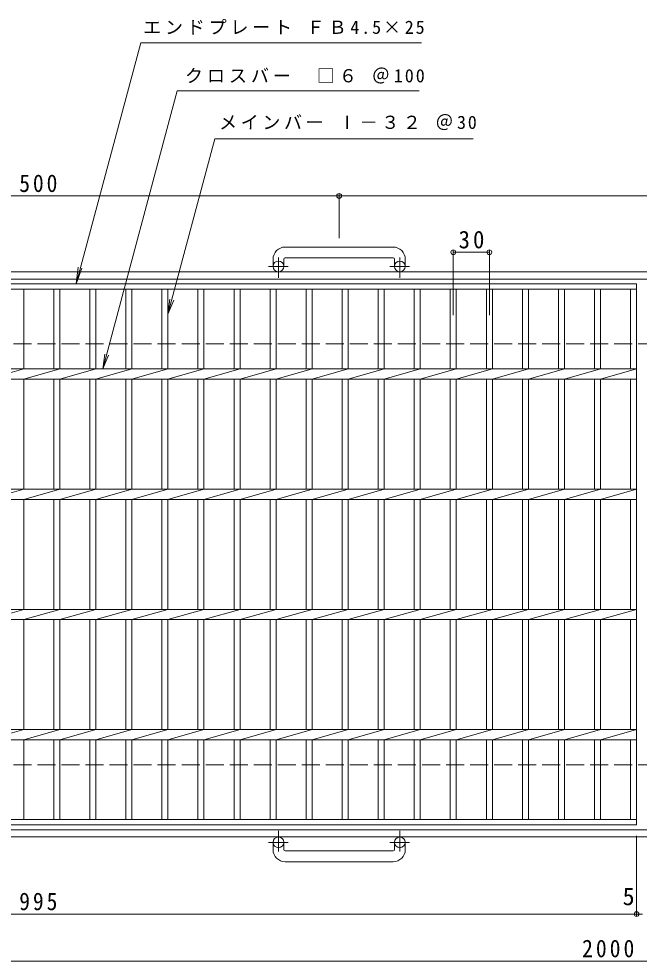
# Model space of a CAD drawing. Units: millimetres, scale not verified. Extents: x -865 to 865, y -687 to 618.
# Drawn here: x -344 to 173, y -165 to 618 of the extents above; entities that cross this region are included whole.
import ezdxf
from ezdxf.enums import TextEntityAlignment as Align

# ---------------------------------------------------------------- set-up
doc = ezdxf.new("R2010")
doc.units = ezdxf.units.MM
doc.header["$LTSCALE"] = 5
doc.header["$PDMODE"] = 32
doc.header["$PDSIZE"] = 4
doc.linetypes.add('CHAIN1', pattern=[8, 5, -1, 1, -1])
doc.linetypes.add('DASHED3', pattern=[4, 3, -1])
for name, color, linetype, lineweight in [('A-1_ピット', 2, 'Continuous', 9), ('A-2_蓋', 3, 'Continuous', 9), ('A-4_寸法', 7, 'Continuous', 9)]:
    doc.layers.add(name, color=color, linetype=linetype, lineweight=lineweight)
doc.styles.add('ＭＳ ゴシック', font='')
doc.styles.get('ＭＳ ゴシック').set_extended_font_data('MS Gothic')

msp = doc.modelspace()

# ---------------------------------------------------------------- linework, layer by layer
at = {"layer": 'A-1_ピット'}
for p, q in [((-32.044, 428.454), (-122.044, 428.454)), ((-132.044, 418.454), (-132.044, 412.354)), ((-123.044, 418.454), (-123.044, 412.354)), ((-122.044, 419.454), (-32.044, 419.454)), ((-31.044, 418.454), (-31.044, 412.354)), ((-22.044, 418.454), (-22.044, 412.354)), ((326.901, 407.854), (-827.044, 407.854)), ((326.901, 401.854), (-827.044, 401.854)), ((326.901, -56.146), (-827.044, -56.146)), ((326.901, -62.146), (-827.044, -62.146)), ((-132.044, -72.746), (-132.044, -66.646)), ((-123.044, -72.746), (-123.044, -66.646)), ((-31.044, -72.746), (-31.044, -66.646)), ((-22.044, -72.746), (-22.044, -66.646)), ((-122.044, -73.746), (-32.044, -73.746)), ((-32.044, -82.746), (-122.044, -82.746))]:
    msp.add_line(p, q, dxfattribs=at)
at = {"layer": 'A-1_ピット', "linetype": 'CHAIN1'}
for p, q in [((-127.544, 402.746), (-127.544, 419.845)), ((-26.544, 402.746), (-26.544, 419.845)), ((-119.381, 412.354), (-135.788, 412.354)), ((-18.381, 412.354), (-34.788, 412.354)), ((-127.544, -57.04), (-127.544, -74.136)), ((-26.544, -57.04), (-26.544, -74.136)), ((-119.381, -66.646), (-135.788, -66.646)), ((-18.381, -66.646), (-34.788, -66.646))]:
    msp.add_line(p, q, dxfattribs=at)
at = {"layer": 'A-1_ピット', "linetype": 'DASHED3'}
for p, q in [((326.901, 347.854), (-827.044, 347.854)), ((326.901, -2.146), (-827.044, -2.146))]:
    msp.add_line(p, q, dxfattribs=at)
at = {"layer": 'A-1_ピット'}
for centre in [(-127.544, 412.354), (-26.544, 412.354), (-127.544, -66.646), (-26.544, -66.646)]:
    msp.add_circle(centre, 4.5, dxfattribs=at)
for centre, radius, start, end in [((-122.044, 418.454), 10, 90, 180), ((-32.044, 418.454), 10, 0, 90), ((-122.044, 418.454), 1, 90, 180), ((-32.044, 418.454), 1, 0, 90), ((-122.044, -72.746), 10, 180, 270), ((-122.044, -72.746), 1, 180, 270), ((-32.044, -72.746), 10, 270, 0), ((-32.044, -72.746), 1, 270, 0)]:
    msp.add_arc(centre, radius, start, end, dxfattribs=at)
at = {"layer": 'A-2_蓋'}
for p, q in [((-824.544, 397.854), (170.456, 397.854)), ((-824.544, 393.354), (170.456, 393.354)), ((-339.544, 393.354), (-339.544, 327.094)), ((-314.544, 393.354), (-314.544, 327.094)), ((-309.544, 393.354), (-309.544, 327.094)), ((-284.544, 393.354), (-284.544, 327.094)), ((-279.544, 393.354), (-279.544, 327.094)), ((-254.544, 393.354), (-254.544, 327.094)), ((-249.544, 393.354), (-249.544, 327.094)), ((-224.544, 393.354), (-224.544, 327.094)), ((-219.544, 393.354), (-219.544, 327.094)), ((-194.544, 393.354), (-194.544, 327.094)), ((-189.544, 393.354), (-189.544, 327.094)), ((-164.544, 393.354), (-164.544, 327.094)), ((-159.544, 393.354), (-159.544, 327.094)), ((-134.544, 393.354), (-134.544, 327.094)), ((-129.544, 393.354), (-129.544, 327.094)), ((-104.544, 393.354), (-104.544, 327.094)), ((-99.544, 393.354), (-99.544, 327.094)), ((-74.544, 393.354), (-74.544, 327.094)), ((-69.544, 393.354), (-69.544, 327.094)), ((-44.544, 393.354), (-44.544, 327.094)), ((-39.544, 393.354), (-39.544, 327.094)), ((-14.544, 393.354), (-14.544, 327.094)), ((-9.544, 393.354), (-9.544, 327.094)), ((15.456, 393.354), (15.456, 327.094)), ((20.456, 393.354), (20.456, 327.094)), ((45.456, 393.354), (45.456, 327.094)), ((50.456, 393.354), (50.456, 327.094)), ((75.457, 393.354), (75.457, 327.094)), ((80.456, 393.354), (80.456, 327.094)), ((105.456, 393.354), (105.456, 327.094)), ((110.456, 393.354), (110.456, 327.094)), ((135.456, 393.354), (135.456, 327.094)), ((140.456, 393.354), (140.456, 327.094)), ((165.456, 393.354), (165.456, 327.094)), ((170.456, 397.854), (170.456, -52.146)), ((-824.544, 327.094), (170.456, 327.094)), ((-339.544, 327.094), (-369.544, 318.615)), ((-309.544, 327.094), (-339.544, 318.615)), ((-279.544, 327.094), (-309.544, 318.615)), ((-249.544, 327.094), (-279.544, 318.615)), ((-219.544, 327.094), (-249.544, 318.615)), ((-189.544, 327.094), (-219.544, 318.615)), ((-159.544, 327.094), (-189.544, 318.615)), ((-129.544, 327.094), (-159.544, 318.615)), ((-99.544, 327.094), (-129.544, 318.615)), ((-69.544, 327.094), (-99.544, 318.615)), ((-39.544, 327.094), (-69.544, 318.615)), ((-9.544, 327.094), (-39.544, 318.615)), ((20.456, 327.094), (-9.544, 318.615)), ((50.456, 327.094), (20.456, 318.615)), ((80.456, 327.094), (50.456, 318.615)), ((110.456, 327.094), (80.456, 318.615)), ((140.456, 327.094), (110.456, 318.615)), ((170.456, 327.094), (140.456, 318.615)), ((-824.544, 318.615), (170.456, 318.615)), ((-339.544, 318.615), (-339.544, 227.094)), ((-314.544, 318.615), (-314.544, 227.094)), ((-309.544, 318.615), (-309.544, 227.094)), ((-284.544, 318.615), (-284.544, 227.094)), ((-279.544, 318.615), (-279.544, 227.094)), ((-254.544, 318.615), (-254.544, 227.094)), ((-249.544, 318.615), (-249.544, 227.094)), ((-224.544, 318.615), (-224.544, 227.094)), ((-219.544, 318.615), (-219.544, 227.094)), ((-194.544, 318.615), (-194.544, 227.094)), ((-189.544, 318.615), (-189.544, 227.094)), ((-164.544, 318.615), (-164.544, 227.094)), ((-159.544, 318.615), (-159.544, 227.094)), ((-134.544, 318.615), (-134.544, 227.094)), ((-129.544, 318.615), (-129.544, 227.094)), ((-104.544, 318.615), (-104.544, 227.094)), ((-99.544, 318.615), (-99.544, 227.094)), ((-74.544, 318.615), (-74.544, 227.094)), ((-69.544, 318.615), (-69.544, 227.094)), ((-44.544, 318.615), (-44.544, 227.094)), ((-39.544, 318.615), (-39.544, 227.094)), ((-14.544, 318.615), (-14.544, 227.094)), ((-9.544, 318.615), (-9.544, 227.094)), ((15.456, 318.615), (15.456, 227.094)), ((20.456, 318.615), (20.456, 227.094)), ((45.456, 318.615), (45.456, 227.094)), ((50.456, 318.615), (50.456, 227.094)), ((75.457, 318.615), (75.457, 227.094)), ((80.456, 318.615), (80.456, 227.094)), ((105.456, 318.615), (105.456, 227.094)), ((110.456, 318.615), (110.456, 227.094)), ((135.456, 318.615), (135.456, 227.094)), ((140.456, 318.615), (140.456, 227.094)), ((165.456, 318.615), (165.456, 227.094)), ((-824.544, 227.094), (170.456, 227.094)), ((-339.544, 227.094), (-369.544, 218.614)), ((-309.544, 227.094), (-339.544, 218.614)), ((-279.544, 227.094), (-309.544, 218.614)), ((-249.544, 227.094), (-279.544, 218.614)), ((-219.544, 227.094), (-249.544, 218.614)), ((-189.544, 227.094), (-219.544, 218.614)), ((-159.544, 227.094), (-189.544, 218.614)), ((-129.544, 227.094), (-159.544, 218.614)), ((-99.544, 227.094), (-129.544, 218.614)), ((-69.544, 227.094), (-99.544, 218.614)), ((-39.544, 227.094), (-69.544, 218.614)), ((-9.544, 227.094), (-39.544, 218.614)), ((20.456, 227.094), (-9.544, 218.614)), ((50.456, 227.094), (20.456, 218.614)), ((80.456, 227.094), (50.456, 218.614)), ((110.456, 227.094), (80.456, 218.614)), ((140.456, 227.094), (110.456, 218.614)), ((170.456, 227.094), (140.456, 218.614)), ((-824.544, 218.614), (170.456, 218.614)), ((-339.544, 218.614), (-339.544, 127.094)), ((-314.544, 218.614), (-314.544, 127.094)), ((-309.544, 218.614), (-309.544, 127.094)), ((-284.544, 218.614), (-284.544, 127.094)), ((-279.544, 218.614), (-279.544, 127.094)), ((-254.544, 218.614), (-254.544, 127.094)), ((-249.544, 218.614), (-249.544, 127.094)), ((-224.544, 218.614), (-224.544, 127.094)), ((-219.544, 218.614), (-219.544, 127.094)), ((-194.544, 218.614), (-194.544, 127.094)), ((-189.544, 218.614), (-189.544, 127.094)), ((-164.544, 218.614), (-164.544, 127.094)), ((-159.544, 218.614), (-159.544, 127.094)), ((-134.544, 218.614), (-134.544, 127.094)), ((-129.544, 218.614), (-129.544, 127.094)), ((-104.544, 218.614), (-104.544, 127.094)), ((-99.544, 218.614), (-99.544, 127.094)), ((-74.544, 218.614), (-74.544, 127.094)), ((-69.544, 218.614), (-69.544, 127.094)), ((-44.544, 218.614), (-44.544, 127.094)), ((-39.544, 218.614), (-39.544, 127.094)), ((-14.544, 218.614), (-14.544, 127.094)), ((-9.544, 218.614), (-9.544, 127.094)), ((15.456, 218.614), (15.456, 127.094)), ((20.456, 218.614), (20.456, 127.094)), ((45.456, 218.614), (45.456, 127.094)), ((50.456, 218.614), (50.456, 127.094)), ((75.457, 218.614), (75.457, 127.094)), ((80.456, 218.614), (80.456, 127.094)), ((105.456, 218.614), (105.456, 127.094)), ((110.456, 218.614), (110.456, 127.094)), ((135.456, 218.614), (135.456, 127.094)), ((140.456, 218.614), (140.456, 127.094)), ((165.456, 218.614), (165.456, 127.094)), ((-824.544, 127.094), (170.456, 127.094)), ((-339.544, 127.094), (-369.544, 118.614)), ((-309.544, 127.094), (-339.544, 118.614)), ((-279.544, 127.094), (-309.544, 118.614)), ((-249.544, 127.094), (-279.544, 118.614)), ((-219.544, 127.094), (-249.544, 118.614)), ((-189.544, 127.094), (-219.544, 118.614)), ((-159.544, 127.094), (-189.544, 118.614)), ((-129.544, 127.094), (-159.544, 118.614)), ((-99.544, 127.094), (-129.544, 118.614)), ((-69.544, 127.094), (-99.544, 118.614)), ((-39.544, 127.094), (-69.544, 118.614)), ((-9.544, 127.094), (-39.544, 118.614)), ((20.456, 127.094), (-9.544, 118.614)), ((50.456, 127.094), (20.456, 118.614)), ((80.456, 127.094), (50.456, 118.614)), ((110.456, 127.094), (80.456, 118.614)), ((140.456, 127.094), (110.456, 118.614)), ((170.456, 127.094), (140.456, 118.614)), ((-824.544, 118.614), (170.456, 118.614)), ((-339.544, 118.614), (-339.544, 27.094)), ((-314.544, 118.614), (-314.544, 27.094)), ((-309.544, 118.614), (-309.544, 27.094)), ((-284.544, 118.614), (-284.544, 27.094)), ((-279.544, 118.614), (-279.544, 27.094)), ((-254.544, 118.614), (-254.544, 27.094)), ((-249.544, 118.614), (-249.544, 27.094)), ((-224.544, 118.614), (-224.544, 27.094)), ((-219.544, 118.614), (-219.544, 27.094)), ((-194.544, 118.614), (-194.544, 27.094)), ((-189.544, 118.614), (-189.544, 27.094)), ((-164.544, 118.614), (-164.544, 27.094)), ((-159.544, 118.614), (-159.544, 27.094)), ((-134.544, 118.614), (-134.544, 27.094)), ((-129.544, 118.614), (-129.544, 27.094)), ((-104.544, 118.614), (-104.544, 27.094)), ((-99.544, 118.614), (-99.544, 27.094)), ((-74.544, 118.614), (-74.544, 27.094)), ((-69.544, 118.614), (-69.544, 27.094)), ((-44.544, 118.614), (-44.544, 27.094)), ((-39.544, 118.614), (-39.544, 27.094)), ((-14.544, 118.614), (-14.544, 27.094)), ((-9.544, 118.614), (-9.544, 27.094)), ((15.456, 118.614), (15.456, 27.094)), ((20.456, 118.614), (20.456, 27.094)), ((45.456, 118.614), (45.456, 27.094)), ((50.456, 118.614), (50.456, 27.094)), ((75.457, 118.614), (75.457, 27.094)), ((80.456, 118.614), (80.456, 27.094)), ((105.456, 118.614), (105.456, 27.094)), ((110.456, 118.614), (110.456, 27.094)), ((135.456, 118.614), (135.456, 27.094)), ((140.456, 118.614), (140.456, 27.094)), ((165.456, 118.614), (165.456, 27.094)), ((-824.544, 27.094), (170.456, 27.094)), ((-339.544, 27.094), (-369.544, 18.614)), ((-309.544, 27.094), (-339.544, 18.614)), ((-279.544, 27.094), (-309.544, 18.614)), ((-249.544, 27.094), (-279.544, 18.614)), ((-219.544, 27.094), (-249.544, 18.614)), ((-189.544, 27.094), (-219.544, 18.614)), ((-159.544, 27.094), (-189.544, 18.614)), ((-129.544, 27.094), (-159.544, 18.614)), ((-99.544, 27.094), (-129.544, 18.614)), ((-69.544, 27.094), (-99.544, 18.614)), ((-39.544, 27.094), (-69.544, 18.614)), ((-9.544, 27.094), (-39.544, 18.614)), ((20.456, 27.094), (-9.544, 18.614)), ((50.456, 27.094), (20.456, 18.614)), ((80.456, 27.094), (50.456, 18.614)), ((110.456, 27.094), (80.456, 18.614)), ((140.456, 27.094), (110.456, 18.614)), ((170.456, 27.094), (140.456, 18.614)), ((-824.544, 18.614), (170.456, 18.614)), ((-339.544, 18.614), (-339.544, -47.646)), ((-314.544, 18.614), (-314.544, -47.646)), ((-309.544, 18.614), (-309.544, -47.646)), ((-284.544, 18.614), (-284.544, -47.646)), ((-279.544, 18.614), (-279.544, -47.646)), ((-254.544, 18.614), (-254.544, -47.646)), ((-249.544, 18.614), (-249.544, -47.646)), ((-224.544, 18.614), (-224.544, -47.646)), ((-219.544, 18.614), (-219.544, -47.646)), ((-194.544, 18.614), (-194.544, -47.646)), ((-189.544, 18.614), (-189.544, -47.646)), ((-164.544, 18.614), (-164.544, -47.646)), ((-159.544, 18.614), (-159.544, -47.646)), ((-134.544, 18.614), (-134.544, -47.646)), ((-129.544, 18.614), (-129.544, -47.646)), ((-104.544, 18.614), (-104.544, -47.646)), ((-99.544, 18.614), (-99.544, -47.646)), ((-74.544, 18.614), (-74.544, -47.646)), ((-69.544, 18.614), (-69.544, -47.646)), ((-44.544, 18.614), (-44.544, -47.646)), ((-39.544, 18.614), (-39.544, -47.646)), ((-14.544, 18.614), (-14.544, -47.646)), ((-9.544, 18.614), (-9.544, -47.646)), ((15.456, 18.614), (15.456, -47.646)), ((20.456, 18.614), (20.456, -47.646)), ((45.456, 18.614), (45.456, -47.646)), ((50.456, 18.614), (50.456, -47.646)), ((75.457, 18.614), (75.457, -47.646)), ((80.456, 18.614), (80.456, -47.646)), ((105.456, 18.614), (105.456, -47.646)), ((110.456, 18.614), (110.456, -47.646)), ((135.456, 18.614), (135.456, -47.646)), ((140.456, 18.614), (140.456, -47.646)), ((165.456, 18.614), (165.456, -47.646)), ((170.456, -47.646), (-824.544, -47.646)), ((170.456, -52.146), (-824.544, -52.146))]:
    msp.add_line(p, q, dxfattribs=at)
at = {"layer": 'A-4_寸法'}
for p, q in [((-273.743, 327.094), (-211.75, 558.455)), ((-211.75, 558.455), (-10.325, 558.455)), ((-219.544, 372.724), (-180.496, 518.455)), ((-180.496, 518.455), (34.544, 518.455)), ((-577.044, 471.014), (-77.044, 471.014)), ((-77.044, 435.954), (-77.044, 472.513)), ((-77.044, 471.014), (326.901, 471.014)), ((17.956, 371.784), (17.956, 425.673)), ((17.956, 424.173), (47.956, 424.173)), ((47.956, 371.784), (47.956, 425.673)), ((-295.911, 397.854), (-294.28, 411.747)), ((-295.911, 397.854), (-291.128, 410.903)), ((-219.544, 372.724), (-217.913, 385.117)), ((-219.544, 372.724), (-214.761, 384.273)), ((-273.743, 327.094), (-272.111, 339.487)), ((-273.743, 327.094), (-268.959, 338.643)), ((170.456, -61.146), (170.456, -127.802)), ((-824.544, -126.302), (170.456, -126.302)), ((170.456, -126.302), (175.456, -126.302)), ((-827.044, -165.473), (328.378, -165.473))]:
    msp.add_line(p, q, dxfattribs=at)
msp.add_lwpolyline([(-295.911, 397.854), (-242.16, 598.455), (-8.493, 598.455)], dxfattribs=at)
for p in [(-77.044, 471.014), (17.956, 424.173), (47.956, 424.173), (170.456, -126.302)]:
    msp.add_point(p, dxfattribs=at)

# ---------------------------------------------------------------- texts
at = {"layer": 'A-4_寸法', "color": 2, "style": 'ＭＳ ゴシック'}
msp.add_text('5', height=14.66, dxfattribs=at).set_placement((158.853, -123.302), align=Align.BOTTOM_LEFT)
at = {"layer": 'A-4_寸法', "char_height": 11, "attachment_point": 7, "style": 'ＭＳ ゴシック'}
for s, insert in [('\\T1.21;エンドプレート\\~ＦＢ4.5×25', (-240.162, 605.168)), ('\\T1.22;クロスバー\\~\\~□６\\~＠100', (-205.366, 564.444)), ('\\T1.2;メインバー\\~Ⅰ－３２\\~＠30', (-176.979, 525.69))]:
    msp.add_mtext(s, dxfattribs=dict(at, insert=insert))
at = {"layer": 'A-4_寸法', "color": 2, "char_height": 14.66, "attachment_point": 7, "style": 'ＭＳ ゴシック'}
for s, insert in [('\\T1.27;\\W0.9;500', (-343.294, 474.013)), ('\\T1.27;\\W0.95;30', (22.331, 427.173)), ('\\T1.27;\\W0.9;995', (-343.294, -123.302)), ('\\T1.28;\\W0.9;2000', (125.135, -162.473))]:
    msp.add_mtext(s, dxfattribs=dict(at, insert=insert))

doc.saveas('drawing.dxf')
